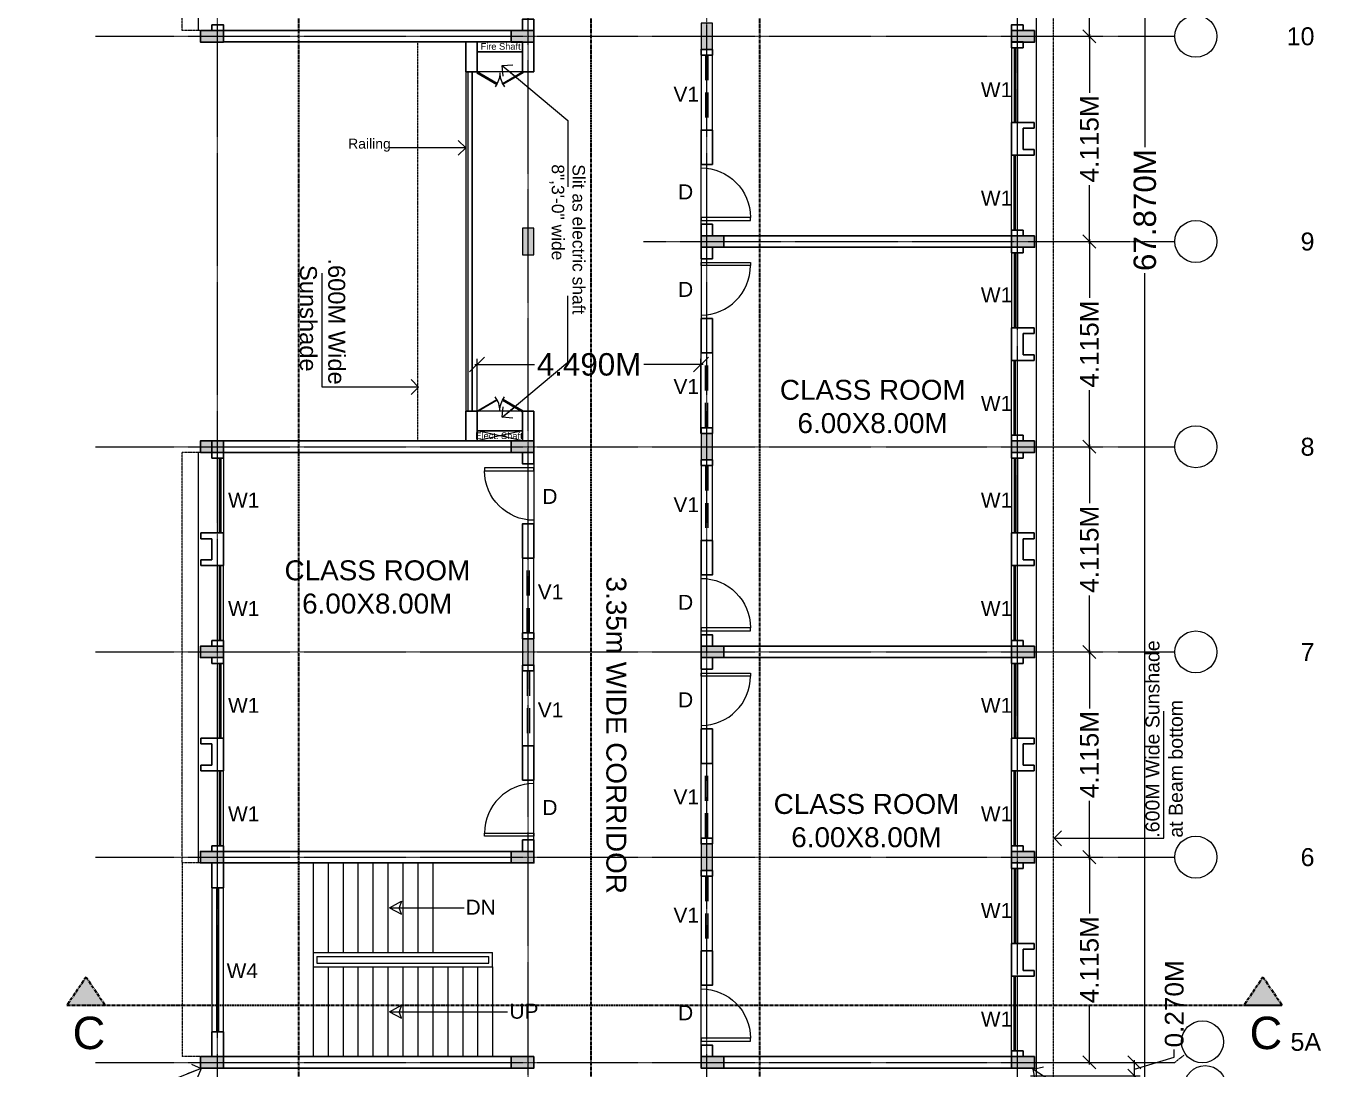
# Model space of a CAD drawing. Header units: metres. Extents: x 1545540 to 2027037, y 435419 to 693806.
# Drawn here: x 1727235 to 1753213, y 522561 to 543479 of the extents above; entities that cross this region are included whole.
import ezdxf

# ---------------------------------------------------------------- set-up
doc = ezdxf.new("R2010")
doc.units = ezdxf.units.M
doc.header["$LTSCALE"] = 1000
doc.header["$PDMODE"] = 35
doc.linetypes.add('CENTER', pattern=[2, 1.25, -0.25, 0.25, -0.25])
doc.linetypes.add('DASHED', pattern=[0.75, 0.5, -0.25])
doc.layers.get('Defpoints').update_dxf_attribs({"lineweight": 18})
for name, color, linetype, lineweight in [('- WALL', 7, 'Continuous', 30), ('Col-Hatch', 9, 'Continuous', 13), ('coloum hatch', 254, 'Continuous', 9), ('Column', 252, 'Continuous', 30), ('dimension', 6, 'Continuous', 13), ('Door', 54, 'Continuous', 13), ('elevation', 1, 'Continuous', 13), ('grid', 21, 'CENTER', 15), ('gride dimen', 3, 'Continuous', 13), ('Hidden', 1, 'DASHED', 18), ('Section Line', 135, 'CENTER', 35), ('Stair', 2, 'Continuous', 15), ('Text-1', 240, 'Continuous', 15), ('Text-Grid', 1, 'Continuous', 25), ('Ventilator', 6, 'DASHED', 18), ('Wall', 7, 'Continuous', 30), ('Window', 150, 'Continuous', 15), ('Window-Wall', 7, 'Continuous', 18)]:
    doc.layers.add(name, color=color, linetype=linetype, lineweight=lineweight)
doc.layers.add('text', color=7, linetype='Continuous')
doc.layers.add('text @ 10', color=7, linetype='Continuous')
doc.styles.add('dim-stylus bt', font='arial.ttf')
doc.styles.add('L120', font='simplex.shx', dxfattribs={"height": 1})
doc.styles.add('style1', font='')
doc.styles.get('style1').set_extended_font_data('Century Gothic')
doc.dimstyles.new('1      100 (big)', dxfattribs={"dimscale": 75, "dimtxt": 5, "dimasz": 3.5, "dimexe": 1.5, "dimexo": 2, "dimgap": 1, "dimtad": 0, "dimdec": 3, "dimlfac": 0.001, "dimzin": 0, "dimdsep": 46, "dimtxsty": 'dim-stylus bt', "dimblk": 'OBLIQUE', "dimcen": 0, "dimdle": 0.6, "dimclrd": 256, "dimclre": 7, "dimclrt": 256, "dimadec": 0, "dimazin": 0, "dimtfac": 0.7, "dimtdec": 3, "dimtofl": 0, "dimtmove": 1, "dimatfit": 3, "dimldrblk": 'OPEN90', "dimfxl": 0, "dimtolj": 1, "dimtzin": 0, "dimlwd": 15, "dimlwe": 15, "dimarcsym": 0})

# ---------------------------------------------------------------- blocks, each defined once
blk = doc.blocks.new('_Oblique')
at = {"color": 0, "linetype": 'ByBlock', "lineweight": -2}
blk.add_line((-0.5, -0.5), (0.5, 0.5), dxfattribs=at)
blk = doc.blocks.new('*D154')
at = {"layer": 'Defpoints', "color": 0, "ltscale": 50, "transparency": 16777216}
for p in [(1748565, 526811), (1748565, 526811), (1748565, 522696)]:
    blk.add_point(p, dxfattribs=at)
at = {"layer": 'gride dimen', "lineweight": 15, "ltscale": 50, "transparency": 16777216}
for p, q in [((1748565, 526856), (1748565, 525679)), ((1748565, 522651), (1748565, 523828))]:
    blk.add_line(p, q, dxfattribs=at)
at = {"layer": 'gride dimen', "color": 7, "lineweight": 15, "ltscale": 50, "transparency": 16777216}
for p, q in [((1748415, 526811), (1748453, 526811)), ((1748415, 522696), (1748453, 522696))]:
    blk.add_line(p, q, dxfattribs=at)
at = {"layer": 'gride dimen', "lineweight": 15, "ltscale": 50, "transparency": 16777216, "xscale": 262.5, "yscale": 262.5, "zscale": 262.5}
for p, rotation in [((1748565, 526811), 90), ((1748565, 522696), 270)]:
    blk.add_blockref('_Oblique', p, dxfattribs=dict(at, rotation=rotation))
at = {"layer": 'gride dimen', "ltscale": 50, "transparency": 16777216, "insert": (1748565, 524753), "char_height": 375, "attachment_point": 5, "rotation": 90, "style": 'dim-stylus bt'}
blk.add_mtext('\\A1;4.115M', dxfattribs=at)
blk = doc.blocks.new('_Open90')
at = {"color": 0, "linetype": 'ByBlock', "lineweight": -2}
for p, q in [((0, 0), (-1, 0)), ((-0.5, 0.5), (0, 0)), ((0, 0), (-0.5, -0.5))]:
    blk.add_line(p, q, dxfattribs=at)
blk = doc.blocks.new('*D155')
at = {"layer": 'Defpoints', "color": 0, "ltscale": 50, "transparency": 16777216}
for p in [(1748565, 530926), (1748565, 530926), (1748565, 526811)]:
    blk.add_point(p, dxfattribs=at)
at = {"layer": 'gride dimen', "color": 7, "lineweight": 15, "ltscale": 50, "transparency": 16777216}
for p, q in [((1748415, 530926), (1748453, 530926)), ((1748415, 526811), (1748453, 526811))]:
    blk.add_line(p, q, dxfattribs=at)
at = {"layer": 'gride dimen', "lineweight": 15, "ltscale": 50, "transparency": 16777216}
for p, q in [((1748565, 530971), (1748565, 529794)), ((1748565, 526766), (1748565, 527943))]:
    blk.add_line(p, q, dxfattribs=at)
at = {"layer": 'gride dimen', "lineweight": 15, "ltscale": 50, "transparency": 16777216, "xscale": 262.5, "yscale": 262.5, "zscale": 262.5}
for p, rotation in [((1748565, 530926), 90), ((1748565, 526811), 270)]:
    blk.add_blockref('_Oblique', p, dxfattribs=dict(at, rotation=rotation))
at = {"layer": 'gride dimen', "ltscale": 50, "transparency": 16777216, "insert": (1748565, 528868), "char_height": 375, "attachment_point": 5, "rotation": 90, "style": 'dim-stylus bt'}
blk.add_mtext('\\A1;4.115M', dxfattribs=at)
blk = doc.blocks.new('*D156')
at = {"layer": 'Defpoints', "color": 0, "ltscale": 50, "transparency": 16777216}
for p in [(1748565, 535041), (1748565, 535041), (1748565, 530926)]:
    blk.add_point(p, dxfattribs=at)
at = {"layer": 'gride dimen', "color": 7, "lineweight": 15, "ltscale": 50, "transparency": 16777216}
for p, q in [((1748415, 535041), (1748453, 535041)), ((1748415, 530926), (1748453, 530926))]:
    blk.add_line(p, q, dxfattribs=at)
at = {"layer": 'gride dimen', "lineweight": 15, "ltscale": 50, "transparency": 16777216}
for p, q in [((1748565, 535086), (1748565, 533909)), ((1748565, 530881), (1748565, 532058))]:
    blk.add_line(p, q, dxfattribs=at)
at = {"layer": 'gride dimen', "lineweight": 15, "ltscale": 50, "transparency": 16777216, "xscale": 262.5, "yscale": 262.5, "zscale": 262.5}
for p, rotation in [((1748565, 535041), 90), ((1748565, 530926), 270)]:
    blk.add_blockref('_Oblique', p, dxfattribs=dict(at, rotation=rotation))
at = {"layer": 'gride dimen', "ltscale": 50, "transparency": 16777216, "insert": (1748565, 532983), "char_height": 375, "attachment_point": 5, "rotation": 90, "style": 'dim-stylus bt'}
blk.add_mtext('\\A1;4.115M', dxfattribs=at)
blk = doc.blocks.new('*D157')
at = {"layer": 'Defpoints', "color": 0, "ltscale": 50, "transparency": 16777216}
for p in [(1748565, 539156), (1748565, 539156), (1748565, 535041)]:
    blk.add_point(p, dxfattribs=at)
at = {"layer": 'gride dimen', "color": 7, "lineweight": 15, "ltscale": 50, "transparency": 16777216}
for p, q in [((1748415, 539156), (1748453, 539156)), ((1748415, 535041), (1748453, 535041))]:
    blk.add_line(p, q, dxfattribs=at)
at = {"layer": 'gride dimen', "lineweight": 15, "ltscale": 50, "transparency": 16777216}
for p, q in [((1748565, 539201), (1748565, 538024)), ((1748565, 534996), (1748565, 536173))]:
    blk.add_line(p, q, dxfattribs=at)
at = {"layer": 'gride dimen', "lineweight": 15, "ltscale": 50, "transparency": 16777216, "xscale": 262.5, "yscale": 262.5, "zscale": 262.5}
for p, rotation in [((1748565, 539156), 90), ((1748565, 535041), 270)]:
    blk.add_blockref('_Oblique', p, dxfattribs=dict(at, rotation=rotation))
at = {"layer": 'gride dimen', "ltscale": 50, "transparency": 16777216, "insert": (1748565, 537098), "char_height": 375, "attachment_point": 5, "rotation": 90, "style": 'dim-stylus bt'}
blk.add_mtext('\\A1;4.115M', dxfattribs=at)
blk = doc.blocks.new('*D158')
at = {"layer": 'Defpoints', "color": 0, "ltscale": 50, "transparency": 16777216}
for p in [(1748565, 543271), (1748565, 543271), (1748565, 539156)]:
    blk.add_point(p, dxfattribs=at)
at = {"layer": 'gride dimen', "color": 7, "lineweight": 15, "ltscale": 50, "transparency": 16777216}
for p, q in [((1748415, 543271), (1748453, 543271)), ((1748415, 539156), (1748453, 539156))]:
    blk.add_line(p, q, dxfattribs=at)
at = {"layer": 'gride dimen', "lineweight": 15, "ltscale": 50, "transparency": 16777216}
for p, q in [((1748565, 543316), (1748565, 542139)), ((1748565, 539111), (1748565, 540288))]:
    blk.add_line(p, q, dxfattribs=at)
at = {"layer": 'gride dimen', "lineweight": 15, "ltscale": 50, "transparency": 16777216, "xscale": 262.5, "yscale": 262.5, "zscale": 262.5}
for p, rotation in [((1748565, 543271), 90), ((1748565, 539156), 270)]:
    blk.add_blockref('_Oblique', p, dxfattribs=dict(at, rotation=rotation))
at = {"layer": 'gride dimen', "ltscale": 50, "transparency": 16777216, "insert": (1748565, 541213), "char_height": 375, "attachment_point": 5, "rotation": 90, "style": 'dim-stylus bt'}
blk.add_mtext('\\A1;4.115M', dxfattribs=at)
blk = doc.blocks.new('*D159')
at = {"layer": 'Defpoints', "color": 0, "ltscale": 50, "transparency": 16777216}
for p in [(1748565, 547386), (1748565, 547386), (1748565, 543271)]:
    blk.add_point(p, dxfattribs=at)
at = {"layer": 'gride dimen', "color": 7, "lineweight": 15, "ltscale": 50, "transparency": 16777216}
for p, q in [((1748415, 547386), (1748453, 547386)), ((1748415, 543271), (1748453, 543271))]:
    blk.add_line(p, q, dxfattribs=at)
at = {"layer": 'gride dimen', "lineweight": 15, "ltscale": 50, "transparency": 16777216}
for p, q in [((1748565, 547431), (1748565, 546254)), ((1748565, 543226), (1748565, 544403))]:
    blk.add_line(p, q, dxfattribs=at)
at = {"layer": 'gride dimen', "lineweight": 15, "ltscale": 50, "transparency": 16777216, "xscale": 262.5, "yscale": 262.5, "zscale": 262.5}
for p, rotation in [((1748565, 547386), 90), ((1748565, 543271), 270)]:
    blk.add_blockref('_Oblique', p, dxfattribs=dict(at, rotation=rotation))
at = {"layer": 'gride dimen', "ltscale": 50, "transparency": 16777216, "insert": (1748565, 545328), "char_height": 375, "attachment_point": 5, "rotation": 90, "style": 'dim-stylus bt'}
blk.add_mtext('\\A1;4.115M', dxfattribs=at)
blk = doc.blocks.new('*D164')
at = {"layer": 'Defpoints', "color": 0, "ltscale": 50, "transparency": 16777216}
for p in [(1740775, 536689), (1736285, 535156), (1740775, 535156)]:
    blk.add_point(p, dxfattribs=at)
at = {"layer": 'dimension', "color": 7, "lineweight": 15, "ltscale": 50, "transparency": 16777216}
for p, q in [((1736285, 535306), (1736285, 536801)), ((1740775, 535306), (1740775, 536801))]:
    blk.add_line(p, q, dxfattribs=at)
at = {"layer": 'dimension', "lineweight": 15, "ltscale": 50, "transparency": 16777216}
for p, q in [((1736240, 536689), (1737435, 536689)), ((1740820, 536689), (1739626, 536689))]:
    blk.add_line(p, q, dxfattribs=at)
at = {"layer": 'dimension', "lineweight": 15, "ltscale": 50, "transparency": 16777216, "xscale": 300, "yscale": 300, "zscale": 300, "rotation": 180}
blk.add_blockref('_Oblique', (1736285, 536689), dxfattribs=at)
at = {"layer": 'dimension', "lineweight": 15, "ltscale": 50, "transparency": 16777216, "xscale": 300, "yscale": 300, "zscale": 300}
blk.add_blockref('_Oblique', (1740775, 536689), dxfattribs=at)
at = {"layer": 'dimension', "ltscale": 50, "transparency": 16777216, "insert": (1738530, 536689), "char_height": 450, "attachment_point": 5, "style": 'dim-stylus bt'}
blk.add_mtext('\\A1;4.490M', dxfattribs=at)
blk = doc.blocks.new('*D165')
at = {"layer": 'Defpoints', "color": 0, "ltscale": 50, "transparency": 16777216}
for p in [(1747235, 522696), (1749469, 522696), (1747235, 522426)]:
    blk.add_point(p, dxfattribs=at)
at = {"layer": 'gride dimen', "lineweight": 15, "ltscale": 50, "transparency": 16777216}
for p, q in [((1750269, 522801), (1750269, 522951)), ((1749469, 522561), (1750269, 522801)), ((1749469, 522381), (1749469, 522741))]:
    blk.add_line(p, q, dxfattribs=at)
at = {"layer": 'gride dimen', "color": 7, "lineweight": 15, "ltscale": 50, "transparency": 16777216}
for p, q in [((1747385, 522696), (1749582, 522696)), ((1747385, 522426), (1749582, 522426))]:
    blk.add_line(p, q, dxfattribs=at)
at = {"layer": 'gride dimen', "lineweight": 15, "ltscale": 50, "transparency": 16777216, "xscale": 262.5, "yscale": 262.5, "zscale": 262.5}
for p, rotation in [((1749469, 522696), 90), ((1749469, 522426), 270)]:
    blk.add_blockref('_Oblique', p, dxfattribs=dict(at, rotation=rotation))
at = {"layer": 'gride dimen', "ltscale": 50, "transparency": 16777216, "insert": (1750269, 523869), "char_height": 375, "attachment_point": 5, "rotation": 90, "style": 'dim-stylus bt'}
blk.add_mtext('\\A1;0.270M', dxfattribs=at)
blk = doc.blocks.new('CC')
at = {"layer": 'Col-Hatch', "ltscale": 0.05}
blk.add_hatch(color=256, dxfattribs=at).paths.add_polyline_path([(4078.606, 341.328), (4078.606, 341.098), (4079.066, 341.098), (4079.066, 341.328)])
at = {"layer": 'Column'}
blk.add_lwpolyline([(4078.606, 341.328), (4079.066, 341.328), (4079.066, 341.098), (4078.606, 341.098)], close=True, dxfattribs=at)
blk = doc.blocks.new('*D175')
at = {"layer": 'Defpoints', "color": 0, "ltscale": 50, "transparency": 16777216}
for p in [(1747465, 573721), (1749679, 573721), (1747465, 505851)]:
    blk.add_point(p, dxfattribs=at)
at = {"layer": 'dimension', "color": 7, "lineweight": 15, "ltscale": 50, "transparency": 16777216}
for p, q in [((1747615, 573721), (1749791, 573721)), ((1747615, 505851), (1749791, 505851))]:
    blk.add_line(p, q, dxfattribs=at)
at = {"layer": 'dimension', "lineweight": 15, "ltscale": 50, "transparency": 16777216}
for p, q in [((1749679, 573766), (1749679, 541049)), ((1749679, 505806), (1749679, 538523))]:
    blk.add_line(p, q, dxfattribs=at)
at = {"layer": 'dimension', "lineweight": 15, "ltscale": 50, "transparency": 16777216, "xscale": 300, "yscale": 300, "zscale": 300}
for p, rotation in [((1749679, 573721), 90), ((1749679, 505851), 270)]:
    blk.add_blockref('_Oblique', p, dxfattribs=dict(at, rotation=rotation))
at = {"layer": 'dimension', "ltscale": 50, "transparency": 16777216, "insert": (1749679, 539786), "char_height": 450, "attachment_point": 5, "rotation": 90, "style": 'dim-stylus bt'}
blk.add_mtext('\\A1;67.870M', dxfattribs=at)
blk = doc.blocks.new('DFG')
at = {"layer": 'Col-Hatch', "ltscale": 0.05}
blk.add_hatch(color=256, dxfattribs=at).paths.add_polyline_path([(3557.561, -332.074), (3557.561, -332.304), (3557.031, -332.304), (3557.031, -332.074)])
blk.add_lwpolyline([(3557.561, -332.074), (3557.561, -332.304), (3557.031, -332.304), (3557.031, -332.074), (3557.561, -332.074)], dxfattribs=at)
blk = doc.blocks.new('Door - Left Hung 36 in.')
blk.add_lwpolyline([(0.8, -1.3), (0, 0), (31.2, 18), (31.9, 16.7)], close=True)
blk.add_arc((0, 0), 36, 0, 37.3101)
blk = doc.blocks.new('D1')
at = {"layer": 'Door', "ltscale": 0.05}
blk.add_line((1615726, 654826), (1615726, 656026), dxfattribs=at)
blk.add_lwpolyline([(1615726, 654904), (1614735, 654904), (1614735, 654964), (1615726, 654964), (1615726, 654904)], dxfattribs=at)
blk.add_arc((1615726, 654964), 992, 90, 180, dxfattribs=at)

msp = doc.modelspace()

# ---------------------------------------------------------------- hatches: boundary and pattern name
at = {"layer": 'Section Line', "ltscale": 0.05}
for points in [[(1728440.0559, 524405.9065), (1728058.112, 523840.8887), (1728821.9998, 523840.8887)], [(1752046.697, 524405.9065), (1751664.7531, 523840.8887), (1752428.6409, 523840.8887)]]:
    msp.add_hatch(color=256, dxfattribs=at).paths.add_polyline_path(points)

# ---------------------------------------------------------------- linework, layer by layer
at = {"layer": '- WALL'}
for p, q in [((1731195.4717, 543385.9931), (1737195.4715, 543385.9931)), ((1731195.4717, 543155.9931), (1737195.4715, 543155.9931)), ((1736285.4716, 542955.9931), (1737195.4715, 542955.9931)), ((1737195.4715, 543155.9931), (1737195.4715, 542555.9931)), ((1737195.4715, 543155.9931), (1737195.4715, 542555.9931)), ((1737425.4715, 543155.9931), (1737425.4715, 542555.9931)), ((1737425.4715, 543155.9931), (1737425.4715, 542555.9931)), ((1736055.4716, 542555.9931), (1736285.4716, 542555.9931)), ((1737195.4715, 542555.9931), (1737425.4715, 542555.9931)), ((1737195.4715, 542555.9931), (1737425.4715, 542555.9931)), ((1747005.4714, 541540.9931), (1747005.4714, 540885.9931)), ((1747005.4714, 541540.9931), (1747455.4714, 541540.9931)), ((1747235.4714, 541425.9931), (1747235.4714, 541000.9931)), ((1747235.4714, 541425.9931), (1747455.4714, 541425.9931)), ((1747455.4714, 541540.9931), (1747455.4714, 541425.9931)), ((1747455.4714, 540885.9931), (1747005.4714, 540885.9931)), ((1747455.4714, 541000.9931), (1747235.4714, 541000.9931)), ((1747455.4714, 541000.9931), (1747455.4714, 540885.9931)), ((1741005.4715, 539270.9932), (1747005.4714, 539270.9932)), ((1741005.4715, 539040.9932), (1747005.4714, 539040.9932)), ((1747005.4714, 536770.9932), (1747005.4714, 537425.9932)), ((1747455.4714, 537425.9932), (1747005.4714, 537425.9932)), ((1747235.4714, 536885.9932), (1747235.4714, 537310.9932)), ((1747455.4714, 537310.9932), (1747235.4714, 537310.9932)), ((1747455.4714, 537310.9932), (1747455.4714, 537425.9932)), ((1747005.4714, 536770.9932), (1747455.4714, 536770.9932)), ((1747235.4714, 536885.9932), (1747455.4714, 536885.9932)), ((1747455.4714, 536770.9932), (1747455.4714, 536885.9932)), ((1736285.4716, 535755.9932), (1736055.4716, 535755.9932)), ((1737425.4715, 535755.9932), (1737195.4715, 535755.9932)), ((1737195.4715, 535155.9932), (1737195.4715, 535755.9932)), ((1737425.4715, 535755.9932), (1737195.4715, 535755.9932)), ((1737195.4715, 535155.9932), (1737195.4715, 535755.9932)), ((1737425.4715, 535155.9932), (1737425.4715, 535755.9932)), ((1737425.4715, 535155.9932), (1737425.4715, 535755.9932)), ((1736285.4716, 535355.9932), (1737195.4715, 535355.9932)), ((1736285.4716, 535355.9932), (1737195.4715, 535355.9932)), ((1730745.4717, 533310.9933), (1730745.4717, 533195.9933)), ((1731195.4717, 533310.9933), (1730745.4717, 533310.9933)), ((1730965.4717, 533195.9933), (1730745.4717, 533195.9933)), ((1730965.4717, 533195.9933), (1730965.4717, 532770.9933)), ((1731195.4717, 533310.9933), (1731195.4717, 532655.9933)), ((1747005.4714, 533310.9933), (1747005.4714, 532655.9933)), ((1747005.4714, 533310.9933), (1747455.4714, 533310.9933)), ((1747235.4714, 533195.9933), (1747235.4714, 532770.9933)), ((1747235.4714, 533195.9933), (1747455.4714, 533195.9933)), ((1747455.4714, 533310.9933), (1747455.4714, 533195.9933)), ((1730745.4717, 532770.9933), (1730745.4717, 532655.9933)), ((1730745.4717, 532770.9933), (1730965.4717, 532770.9933)), ((1730745.4717, 532655.9933), (1731195.4717, 532655.9933)), ((1747455.4714, 532655.9933), (1747005.4714, 532655.9933)), ((1747455.4714, 532770.9933), (1747235.4714, 532770.9933)), ((1747455.4714, 532770.9933), (1747455.4714, 532655.9933)), ((1730745.4717, 529080.9933), (1730745.4717, 529195.9933)), ((1730745.4717, 529195.9933), (1731195.4717, 529195.9933)), ((1731195.4717, 528540.9934), (1731195.4717, 529195.9933)), ((1747005.4714, 528540.9934), (1747005.4714, 529195.9933)), ((1747455.4714, 529195.9933), (1747005.4714, 529195.9933)), ((1730745.4717, 529080.9933), (1730965.4717, 529080.9933)), ((1730965.4717, 528655.9934), (1730965.4717, 529080.9933)), ((1747235.4714, 528655.9933), (1747235.4714, 529080.9933)), ((1747455.4714, 529080.9933), (1747235.4714, 529080.9933)), ((1730745.4717, 528540.9934), (1730745.4717, 528655.9934)), ((1730965.4717, 528655.9934), (1730745.4717, 528655.9934)), ((1747235.4714, 528655.9933), (1747455.4714, 528655.9933)), ((1731195.4717, 528540.9934), (1730745.4717, 528540.9934)), ((1747005.4714, 528540.9934), (1747455.4714, 528540.9934)), ((1731195.4717, 526925.9934), (1737195.4715, 526925.9934)), ((1737425.4715, 526925.9934), (1737195.4715, 526925.9934)), ((1737425.4715, 526695.9934), (1737425.4715, 526925.9934)), ((1731195.4717, 526695.9934), (1737195.4715, 526695.9934)), ((1737425.4715, 526695.9934), (1737195.4715, 526695.9934)), ((1747005.4714, 525080.9934), (1747005.4714, 524425.9934)), ((1747005.4714, 525080.9934), (1747455.4714, 525080.9934)), ((1747235.4714, 524965.9934), (1747235.4714, 524540.9934)), ((1747235.4714, 524965.9934), (1747455.4714, 524965.9934)), ((1747455.4714, 524540.9934), (1747235.4714, 524540.9934)), ((1747455.4714, 524425.9934), (1747005.4714, 524425.9934)), ((1731195.4717, 522810.9935), (1737195.4715, 522810.9935)), ((1731195.4717, 522580.9935), (1737195.4715, 522580.9935)), ((1731195.4717, 522580.9935), (1737195.4715, 522580.9935))]:
    msp.add_line(p, q, dxfattribs=at)
at = {"layer": '- WALL', "ltscale": 0.05}
for p, q in [((1736186.1654, 542555.9931), (1736186.1654, 535755.9932)), ((1736285.4716, 535755.9932), (1736285.4716, 535155.9932)), ((1737195.4715, 535155.9932), (1730965.4717, 535155.9932)), ((1730965.4717, 534925.9932), (1730965.4717, 535155.9932)), ((1737195.4715, 534925.9932), (1731195.4717, 534925.9932)), ((1741005.4715, 531040.9933), (1747005.4714, 531040.9933)), ((1741005.4715, 530810.9933), (1747005.4714, 530810.9933)), ((1747455.4714, 529195.9933), (1747455.4714, 529080.9933)), ((1747455.4714, 528655.9933), (1747455.4714, 528540.9934)), ((1747455.4714, 524965.9934), (1747455.4714, 525080.9934)), ((1747455.4714, 524425.9934), (1747455.4714, 524540.9934)), ((1741005.4715, 522810.9935), (1747005.4714, 522810.9935)), ((1741005.4715, 522580.9935), (1747005.4714, 522580.9935))]:
    msp.add_line(p, q, dxfattribs=at)
at = {"layer": '- WALL'}
for points in [[(1730965.4717, 543500.9931), (1731195.4717, 543500.9931), (1731195.4717, 543385.9931), (1730965.4717, 543385.9931)], [(1737425.4717, 543615.9929), (1737195.4717, 543615.9929), (1737195.4717, 543385.9929), (1737425.4717, 543385.9929)], [(1747235.4714, 543500.9931), (1747005.4714, 543500.9931), (1747005.4714, 543385.9931), (1747235.4714, 543385.9931)], [(1740775.4713, 542890.993), (1741005.4715, 542890.993), (1741005.4715, 543005.9931), (1740775.4713, 543005.9931)], [(1747235.4714, 543040.9931), (1747005.4714, 543040.9931), (1747005.4714, 543155.9931), (1747235.4714, 543155.9931)], [(1741005.4715, 541390.993), (1740775.4715, 541390.993), (1740775.4715, 540700.9929), (1741005.4715, 540700.9929)], [(1740775.4714, 539500.993), (1741005.4714, 539500.993), (1741005.4714, 539270.993), (1740775.4714, 539270.993)], [(1747235.4714, 539385.9931), (1747005.4714, 539385.9931), (1747005.4714, 539270.9932), (1747235.4714, 539270.9932)], [(1740775.4714, 538810.9934), (1741005.4714, 538810.9934), (1741005.4714, 539040.9934), (1740775.4714, 539040.9934)], [(1747235.4714, 538925.9932), (1747005.4714, 538925.9932), (1747005.4714, 539040.9932), (1747235.4714, 539040.9932)], [(1741005.4715, 536920.9934), (1740775.4715, 536920.9934), (1740775.4715, 537610.9934), (1741005.4715, 537610.9934)], [(1740775.4713, 535420.9933), (1741005.4715, 535420.9933), (1741005.4715, 535305.9933), (1740775.4713, 535305.9933)], [(1747235.4714, 535270.9932), (1747005.4714, 535270.9932), (1747005.4714, 535155.9932), (1747235.4714, 535155.9932)], [(1730965.4717, 534810.9932), (1731195.4717, 534810.9932), (1731195.4717, 534925.9932), (1730965.4717, 534925.9932)], [(1737425.4717, 534695.9934), (1737195.4717, 534695.9934), (1737195.4717, 534925.9934), (1737425.4717, 534925.9934)], [(1747235.4714, 534810.9932), (1747005.4714, 534810.9932), (1747005.4714, 534925.9932), (1747235.4714, 534925.9932)], [(1740775.4713, 534660.9931), (1741005.4715, 534660.9931), (1741005.4715, 534775.9932), (1740775.4713, 534775.9932)], [(1737195.4717, 532805.9935), (1737425.4717, 532805.9935), (1737425.4717, 533495.9933), (1737195.4717, 533495.9933)], [(1741005.4715, 533160.9931), (1740775.4715, 533160.9931), (1740775.4715, 532470.9931), (1741005.4715, 532470.9931)], [(1737425.4717, 531305.9934), (1737195.4715, 531305.9934), (1737195.4715, 531190.9933), (1737425.4717, 531190.9933)], [(1740775.4714, 531270.9931), (1741005.4714, 531270.9931), (1741005.4714, 531040.9931), (1740775.4714, 531040.9931)], [(1730965.4717, 531155.9933), (1731195.4717, 531155.9933), (1731195.4717, 531040.9933), (1730965.4717, 531040.9933)], [(1747235.4714, 531155.9933), (1747005.4714, 531155.9933), (1747005.4714, 531040.9933), (1747235.4714, 531040.9933)], [(1730965.4717, 530695.9933), (1731195.4717, 530695.9933), (1731195.4717, 530810.9933), (1730965.4717, 530810.9933)], [(1740775.4714, 530580.9935), (1741005.4714, 530580.9935), (1741005.4714, 530810.9935), (1740775.4714, 530810.9935)], [(1747235.4714, 530695.9933), (1747005.4714, 530695.9933), (1747005.4714, 530810.9933), (1747235.4714, 530810.9933)], [(1737425.4717, 530545.9932), (1737195.4715, 530545.9932), (1737195.4715, 530660.9933), (1737425.4717, 530660.9933)], [(1741005.4715, 528690.9935), (1740775.4715, 528690.9935), (1740775.4715, 529380.9936), (1741005.4715, 529380.9936)], [(1737195.4715, 529045.9932), (1737425.4715, 529045.9932), (1737425.4715, 528355.9931), (1737195.4715, 528355.9931)], [(1737425.4717, 527155.9932), (1737195.4717, 527155.9932), (1737195.4717, 526925.9932), (1737425.4717, 526925.9932)], [(1740775.4713, 527190.9935), (1741005.4715, 527190.9935), (1741005.4715, 527075.9934), (1740775.4713, 527075.9934)], [(1730965.4717, 527040.9934), (1731195.4717, 527040.9934), (1731195.4717, 526925.9934), (1730965.4717, 526925.9934)], [(1747235.4714, 527040.9934), (1747005.4714, 527040.9934), (1747005.4714, 526925.9934), (1747235.4714, 526925.9934)], [(1730965.4716, 526198.4933), (1731195.4717, 526198.4933), (1731195.4717, 526695.9934), (1730965.4716, 526695.9934)], [(1747235.4714, 526580.9934), (1747005.4714, 526580.9934), (1747005.4714, 526695.9934), (1747235.4714, 526695.9934)], [(1740775.4713, 526430.9933), (1741005.4715, 526430.9933), (1741005.4715, 526545.9934), (1740775.4713, 526545.9934)], [(1741005.4715, 524930.9933), (1740775.4715, 524930.9933), (1740775.4715, 524240.9932), (1741005.4715, 524240.9932)], [(1730965.4716, 523308.4933), (1731195.4717, 523308.4933), (1731195.4717, 522810.9931), (1730965.4716, 522810.9931)], [(1740775.4714, 523040.9933), (1741005.4714, 523040.9933), (1741005.4714, 522810.9933), (1740775.4714, 522810.9933)], [(1747235.4714, 522925.9935), (1747005.4714, 522925.9935), (1747005.4714, 522810.9935), (1747235.4714, 522810.9935)], [(1747235.4714, 522925.9935), (1747005.4714, 522925.9935), (1747005.4714, 522810.9935), (1747235.4714, 522810.9935)]]:
    msp.add_lwpolyline(points, close=True, dxfattribs=at)
for points in [[(1736055.4716, 542555.9931), (1736055.4716, 543155.9931), (1736285.4716, 543155.9931), (1736285.4716, 542555.9931)], [(1736055.4716, 542555.9931), (1736055.4716, 543155.9931), (1736285.4716, 543155.9931), (1736285.4716, 542555.9931)], [(1736285.4716, 535755.9932), (1736285.4716, 535155.9932), (1736055.4716, 535155.9932), (1736055.4716, 535755.9932)], [(1736285.4716, 535755.9932), (1736285.4716, 535155.9932), (1736055.4716, 535155.9932), (1736055.4716, 535755.9932)]]:
    msp.add_lwpolyline(points, dxfattribs=at)
at = {"layer": 'Door'}
for p, q in [((1737195.4715, 542555.9931), (1736285.4716, 542555.9931)), ((1737195.4715, 542555.9931), (1736285.4716, 542555.9931)), ((1737195.4715, 535755.9932), (1736285.4716, 535755.9932)), ((1737195.4715, 535755.9932), (1736285.4716, 535755.9932))]:
    msp.add_line(p, q, dxfattribs=at)
at = {"layer": 'elevation'}
for p, q in [((1734526.8802, 525795.9933), (1734768.0372, 525926.9365)), ((1734768.0372, 525926.9365), (1734722.0956, 525795.9933)), ((1734526.8802, 525795.9933), (1736027.8328, 525795.9933)), ((1734526.8802, 525795.9933), (1734768.0372, 525665.0501)), ((1734768.0372, 525665.0501), (1734722.0956, 525795.9933)), ((1734526.8802, 523710.9932), (1734768.0372, 523841.9364)), ((1734768.0372, 523841.9364), (1734722.0956, 523710.9932)), ((1734526.8802, 523710.9932), (1736892.8286, 523710.9932)), ((1734526.8802, 523710.9932), (1734768.0372, 523580.05)), ((1734768.0372, 523580.05), (1734722.0956, 523710.9932))]:
    msp.add_line(p, q, dxfattribs=at)
at = {"layer": 'grid', "ltscale": 0.01}
for p, q in [((1731080.4717, 505697.7037), (1731080.4717, 576580.0684)), ((1737310.4715, 505742.5033), (1737310.4715, 576580.0684)), ((1740890.4715, 505737.7037), (1740890.4715, 576580.0684)), ((1747120.4714, 505467.7037), (1747120.4714, 576580.0684)), ((1728632.4255, 543270.9931), (1750279.0943, 543270.9931)), ((1739620.6165, 539155.9932), (1750279.0943, 539155.9932)), ((1728632.4255, 535040.9932), (1750279.0943, 535040.9932)), ((1728632.4255, 530925.9933), (1750279.0943, 530925.9933)), ((1728632.4255, 526810.9934), (1750279.0943, 526810.9934)), ((1728632.4255, 522695.9935), (1750279.0943, 522695.9935)), ((1750279.0943, 522695.9935), (1750465.7621, 522842.8957))]:
    msp.add_line(p, q, dxfattribs=at)
at = {"layer": 'Hidden', "color": 1, "ltscale": 0.005}
for p, q in [((1747835.4714, 563730.9927), (1747835.4714, 506080.9938)), ((1730365.4717, 543385.9931), (1730365.4717, 559615.9928)), ((1730965.4717, 543385.9931), (1730365.4717, 543385.9931)), ((1735095.4716, 535155.9932), (1735095.4716, 543155.9931)), ((1735095.4716, 535155.9932), (1735095.4716, 543155.9931)), ((1730965.4717, 534925.9932), (1730365.4717, 534925.9932)), ((1730365.4717, 526695.9934), (1730365.4717, 534925.9932)), ((1730965.4717, 526695.9934), (1730365.4717, 526695.9934)), ((1730365.4717, 526695.9934), (1730365.4717, 522810.9935)), ((1730965.4717, 522810.9935), (1730365.4717, 522810.9935))]:
    msp.add_line(p, q, dxfattribs=at)
at = {"layer": 'Section Line', "ltscale": 0.05}
for p, q in [((1732706.1691, 503841.6133), (1732706.1691, 578122.03)), ((1738571.4715, 503841.6133), (1738571.4715, 578122.03)), ((1741955.0229, 503841.6133), (1741955.0229, 578122.03)), ((1728440.0559, 524405.9065), (1728058.112, 523840.8887)), ((1728440.0559, 524405.9065), (1728821.9998, 523840.8887)), ((1752046.697, 524405.9065), (1751664.7531, 523840.8887)), ((1752046.697, 524405.9065), (1752428.6409, 523840.8887)), ((1728058.112, 523840.8887), (1752428.6409, 523840.8887)), ((1728058.112, 523840.8887), (1728821.9998, 523840.8887)), ((1751664.7531, 523840.8887), (1752428.6409, 523840.8887))]:
    msp.add_line(p, q, dxfattribs=at)
at = {"layer": 'Stair'}
for p, q in [((1737195.4715, 526925.9934), (1736525.4716, 526925.9934)), ((1732995.0473, 526695.9934), (1732995.0473, 522810.9931)), ((1733295.0473, 526695.9934), (1733295.0473, 524895.9933)), ((1733595.0474, 526695.9934), (1733595.0474, 524895.9933)), ((1733895.0474, 526695.9934), (1733895.0474, 524895.9933)), ((1734195.0474, 526695.9934), (1734195.0474, 524895.9933)), ((1734495.0474, 526695.9934), (1734495.0474, 524895.9933)), ((1734795.0474, 526695.9934), (1734795.0474, 524895.9933)), ((1735095.0475, 526695.9934), (1735095.0475, 524895.9933)), ((1735395.0475, 526695.9934), (1735395.0475, 524895.9933)), ((1737195.4715, 526695.9934), (1736225.4716, 526695.9934)), ((1732995.0473, 524895.9933), (1736595.0476, 524895.9933)), ((1733070.0473, 524820.9933), (1736520.0475, 524820.9933)), ((1733070.0473, 524820.9933), (1733070.0473, 524685.9933)), ((1736520.0475, 524685.9933), (1736520.0475, 524820.9933)), ((1736595.0476, 524610.9933), (1736595.0476, 524895.9933)), ((1732995.0473, 524610.9933), (1736595.0476, 524610.9933)), ((1733070.0473, 524685.9933), (1736520.0475, 524685.9933)), ((1733295.0473, 524610.9933), (1733295.0473, 522810.9931)), ((1733595.0474, 524610.9933), (1733595.0474, 522810.9931)), ((1733895.0474, 524610.9933), (1733895.0474, 522810.9931)), ((1734195.0474, 524610.9933), (1734195.0474, 522810.9931)), ((1734495.0474, 524610.9933), (1734495.0474, 522810.9931)), ((1734795.0474, 524610.9933), (1734795.0474, 522810.9931)), ((1735095.0475, 524610.9933), (1735095.0475, 522810.9931)), ((1735395.0475, 524610.9933), (1735395.0475, 522810.9931)), ((1735695.0475, 524610.9933), (1735695.0475, 522810.9931)), ((1735995.0475, 524610.9933), (1735995.0475, 522810.9931)), ((1736295.0475, 524610.9933), (1736295.0475, 522810.9931)), ((1736595.0476, 524610.9933), (1736595.0476, 522810.9931))]:
    msp.add_line(p, q, dxfattribs=at)
at = {"layer": 'text', "ltscale": 0.05}
for p, q in [((1737425.4715, 543155.9931), (1737425.4715, 543385.9931)), ((1737425.4715, 543155.9931), (1737425.4715, 543385.9931)), ((1737195.4715, 535155.9932), (1736285.4716, 535355.9932)), ((1737195.4715, 535355.9932), (1736285.4716, 535155.9932)), ((1737195.4715, 535155.9932), (1736285.4716, 535355.9932)), ((1737195.4715, 535355.9932), (1736285.4716, 535155.9932))]:
    msp.add_line(p, q, dxfattribs=at)
at = {"layer": 'Text-Grid'}
for centre in [(1750700.1061, 543270.9931), (1750700.1061, 539155.9932), (1750700.1061, 535040.9932), (1750700.1061, 530925.9933), (1750700.1061, 526810.9934), (1750833.1871, 523107.7219), (1750888.4715, 522210.2947)]:
    msp.add_circle(centre, 421.0118, dxfattribs=at)
at = {"layer": 'Ventilator'}
for p, q in [((1740865.4713, 542890.993), (1740865.4713, 541390.9929)), ((1740915.4713, 542890.993), (1740915.4713, 541390.9929)), ((1740865.4713, 535420.9933), (1740865.4713, 536920.9934)), ((1740915.4713, 535420.9933), (1740915.4713, 536920.9934)), ((1740865.4713, 534660.9931), (1740865.4713, 533160.993)), ((1740915.4713, 534660.9931), (1740915.4713, 533160.993)), ((1737285.4717, 531305.9934), (1737285.4717, 532805.9935)), ((1737335.4717, 531305.9934), (1737335.4717, 532805.9935)), ((1737285.4717, 530545.9932), (1737285.4717, 529045.9931)), ((1737335.4717, 530545.9932), (1737335.4717, 529045.9931)), ((1740865.4713, 527190.9935), (1740865.4713, 528690.9936)), ((1740915.4713, 527190.9935), (1740915.4713, 528690.9936)), ((1740865.4713, 526430.9933), (1740865.4713, 524930.9932)), ((1740915.4713, 526430.9933), (1740915.4713, 524930.9932))]:
    msp.add_line(p, q, dxfattribs=at)
at = {"layer": 'Ventilator', "linetype": 'Continuous', "ltscale": 0.01}
for p, q in [((1736055.4716, 542555.9931), (1736055.4716, 535755.9932)), ((1736099.2125, 542555.9931), (1736099.2125, 535755.9932))]:
    msp.add_line(p, q, dxfattribs=at)
at = {"layer": 'Wall'}
for p, q in [((1741005.4713, 541390.9929), (1740775.4713, 541390.9929)), ((1741005.4713, 536920.9934), (1740775.4713, 536920.9934)), ((1741005.4713, 533160.993), (1740775.4713, 533160.993)), ((1737195.4717, 529045.9931), (1737425.4717, 529045.9931)), ((1741005.4713, 528690.9936), (1740775.4713, 528690.9936)), ((1741005.4713, 524930.9932), (1740775.4713, 524930.9932))]:
    msp.add_line(p, q, dxfattribs=at)
at = {"layer": 'Window', "ltscale": 0.05}
for p, q in [((1747058.5092, 543040.9931), (1747058.5092, 541540.9931)), ((1747081.0564, 543040.9931), (1747081.0564, 541540.9931)), ((1736055.4716, 542555.9931), (1736285.4716, 542555.9931)), ((1736285.4756, 542555.9931), (1736055.4716, 542555.9931)), ((1747058.5092, 539385.9931), (1747058.5092, 540885.9931)), ((1747081.0564, 539385.9931), (1747081.0564, 540885.9931)), ((1747058.5092, 538925.9932), (1747058.5092, 537425.9932)), ((1747081.0564, 538925.9932), (1747081.0564, 537425.9932)), ((1747058.5092, 535270.9932), (1747058.5092, 536770.9932)), ((1747081.0564, 535270.9932), (1747081.0564, 536770.9932)), ((1731119.8866, 534810.9932), (1731119.8866, 533310.9933)), ((1731142.4338, 534810.9932), (1731142.4338, 533310.9933)), ((1747058.5092, 534810.9932), (1747058.5092, 533310.9933)), ((1747081.0564, 534810.9932), (1747081.0564, 533310.9933)), ((1731119.8866, 531155.9933), (1731119.8866, 532655.9933)), ((1731142.4338, 531155.9933), (1731142.4338, 532655.9933)), ((1747058.5092, 531155.9933), (1747058.5092, 532655.9933)), ((1747081.0564, 531155.9933), (1747081.0564, 532655.9933)), ((1731119.8866, 530695.9933), (1731119.8866, 529195.9933)), ((1731142.4338, 530695.9933), (1731142.4338, 529195.9933)), ((1747058.5092, 530695.9933), (1747058.5092, 529195.9933)), ((1747081.0564, 530695.9933), (1747081.0564, 529195.9933)), ((1731119.8866, 527040.9934), (1731119.8866, 528540.9934)), ((1731142.4338, 527040.9934), (1731142.4338, 528540.9934)), ((1747058.5092, 527040.9934), (1747058.5092, 528540.9934)), ((1747081.0564, 527040.9934), (1747081.0564, 528540.9934)), ((1747058.5092, 526580.9934), (1747058.5092, 525080.9934)), ((1747081.0564, 526580.9934), (1747081.0564, 525080.9934)), ((1731055.4716, 526198.4933), (1731055.4716, 523308.4933)), ((1731105.4717, 523308.4933), (1731105.4717, 526198.4933)), ((1747058.5092, 522925.9935), (1747058.5092, 524425.9934)), ((1747081.0564, 522925.9935), (1747081.0564, 524425.9934))]:
    msp.add_line(p, q, dxfattribs=at)
at = {"layer": 'Window-Wall'}
for p, q in [((1747505.4714, 506080.9938), (1747505.4714, 563730.9927)), ((1730695.4717, 543385.9931), (1730695.4717, 559615.9928)), ((1747005.4714, 543040.9931), (1747005.4714, 541540.9931)), ((1747120.4714, 543040.9931), (1747120.4714, 541540.9931)), ((1740775.4713, 542890.993), (1740775.4713, 541390.9929)), ((1741005.4713, 541390.9929), (1741005.4713, 542890.993)), ((1747005.4714, 539385.9931), (1747005.4714, 540885.9931)), ((1747120.4714, 539385.9931), (1747120.4714, 540885.9931)), ((1747005.4714, 538925.9932), (1747005.4714, 537425.9932)), ((1747120.4714, 538925.9932), (1747120.4714, 537425.9932)), ((1740775.4713, 535420.9933), (1740775.4713, 536920.9934)), ((1741005.4713, 536920.9934), (1741005.4713, 535420.9933)), ((1747005.4714, 535270.9932), (1747005.4714, 536770.9932)), ((1747120.4714, 535270.9932), (1747120.4714, 536770.9932)), ((1730695.4717, 526695.9934), (1730695.4717, 534925.9932)), ((1731080.4717, 534810.9932), (1731080.4717, 533310.9933)), ((1731195.4717, 534810.9932), (1731195.4717, 533310.9933)), ((1740775.4713, 534660.9931), (1740775.4713, 533160.993)), ((1741005.4713, 533160.993), (1741005.4713, 534660.9931)), ((1747005.4714, 534810.9932), (1747005.4714, 533310.9933)), ((1747120.4714, 534810.9932), (1747120.4714, 533310.9933)), ((1731080.4717, 531155.9933), (1731080.4717, 532655.9933)), ((1731195.4717, 531155.9933), (1731195.4717, 532655.9933)), ((1737195.4717, 532805.9935), (1737195.4717, 531305.9934)), ((1737425.4717, 531305.9934), (1737425.4717, 532805.9935)), ((1747005.4714, 531155.9933), (1747005.4714, 532655.9933)), ((1747120.4714, 531155.9933), (1747120.4714, 532655.9933)), ((1731080.4717, 530695.9933), (1731080.4717, 529195.9933)), ((1731195.4717, 530695.9933), (1731195.4717, 529195.9933)), ((1737195.4717, 529045.9931), (1737195.4717, 530545.9932)), ((1737425.4717, 530545.9932), (1737425.4717, 529045.9931)), ((1747005.4714, 530695.9933), (1747005.4714, 529195.9933)), ((1747120.4714, 530695.9933), (1747120.4714, 529195.9933)), ((1740775.4713, 527190.9935), (1740775.4713, 528690.9936)), ((1741005.4713, 528690.9936), (1741005.4713, 527190.9935)), ((1731080.4717, 527040.9934), (1731080.4717, 528540.9934)), ((1731195.4717, 527040.9934), (1731195.4717, 528540.9934)), ((1747005.4714, 527040.9934), (1747005.4714, 528540.9934)), ((1747120.4714, 527040.9934), (1747120.4714, 528540.9934)), ((1747005.4714, 526580.9934), (1747005.4714, 525080.9934)), ((1747120.4714, 526580.9934), (1747120.4714, 525080.9934)), ((1740775.4713, 526430.9933), (1740775.4713, 524930.9932)), ((1741005.4713, 524930.9932), (1741005.4713, 526430.9933)), ((1730965.4716, 526198.4933), (1730965.4716, 523308.4933)), ((1731195.4717, 523308.4933), (1731195.4717, 526198.4933)), ((1747005.4714, 522925.9935), (1747005.4714, 524425.9934)), ((1747120.4714, 522925.9935), (1747120.4714, 524425.9934))]:
    msp.add_line(p, q, dxfattribs=at)

# ---------------------------------------------------------------- block references
at = {"layer": 'coloum hatch', "xscale": -999.9999814325156, "yscale": 999.9999814325156, "zscale": 999.9999814325156, "rotation": 90}
for p in [(1408701.5931, 4100567.1256), (1405121.5931, 4096452.1256), (1408701.5931, 4092337.1257), (1405121.5931, 4088222.1258), (1408701.5931, 4084107.1259)]:
    msp.add_blockref('DFG', p, dxfattribs=at)
at = {"layer": 'coloum hatch', "ltscale": 0.05, "xscale": -999.9999814325156, "yscale": 999.9999814325156, "zscale": 999.9999814325156}
for p in [(5809801.4158, 202057.8906), (5816031.4157, 202057.8906), (5816031.4157, 202057.8906), (5826071.4155, 202057.8906), (5819841.4156, 197942.8906), (5826071.4155, 197942.8906), (5809801.4158, 193827.8907), (5816031.4157, 193827.8907), (5816031.4157, 193827.8907), (5826071.4155, 193827.8907), (5809801.4158, 189712.8908), (5819841.4156, 189712.8908), (5826071.4155, 189712.8908), (5809801.4158, 185597.8909), (5816031.4157, 185597.8909), (5826071.4155, 185597.8909), (5809801.4158, 181482.8909), (5816031.4157, 181482.8909), (5819841.4156, 181482.8909), (5826071.4155, 181482.8909)]:
    msp.add_blockref('CC', p, dxfattribs=at)
at = {"layer": 'Door', "rotation": 180}
for p, xscale, yscale, zscale in [((1736275.7907, 542539.2184), -12.9078012000583, 12.9078012008541, 12.90780120030151), ((1736275.7907, 542539.2184), -12.9078012000583, 12.9078012008541, 12.90780120030151), ((1737205.1524, 542539.2184), 12.9078012000583, 12.9078012000583, 12.9078012000583), ((1737205.1524, 542539.2184), 12.9078012000583, 12.9078012000583, 12.9078012000583)]:
    msp.add_blockref('Door - Left Hung 36 in.', p, dxfattribs=dict(at, xscale=xscale, yscale=yscale, zscale=zscale))
at = {"layer": 'Door', "ltscale": 0.05, "xscale": -1}
for p in [(3356501.5801, -115324.8362), (3356501.5801, -123554.836), (3356501.5801, -131784.8359)]:
    msp.add_blockref('D1', p, dxfattribs=at)
at = {"layer": 'Door', "ltscale": 0.05, "rotation": 180}
for p in [(3356501.5801, 1193636.8225), (3356501.5801, 1185406.8226)]:
    msp.add_blockref('D1', p, dxfattribs=at)
at = {"layer": 'Door'}
for p, xscale, yscale, zscale in [((1736277.2858, 535755.9932), 12.9078012000583, 12.9078012000583, 12.9078012000583), ((1736277.2858, 535755.9932), 12.9078012000583, 12.9078012000583, 12.9078012000583), ((1737206.6475, 535755.9932), -12.9078012000583, 12.9078012008541, 12.90780120030151), ((1737206.6475, 535755.9932), -12.9078012000583, 12.9078012008541, 12.90780120030151)]:
    msp.add_blockref('Door - Left Hung 36 in.', p, dxfattribs=dict(at, xscale=xscale, yscale=yscale, zscale=zscale))
at = {"layer": 'Door', "ltscale": 0.05, "xscale": -1, "rotation": 180}
msp.add_blockref('D1', (121699.3629, 1189521.8226), dxfattribs=at)
at = {"layer": 'Door', "ltscale": 0.05}
msp.add_blockref('D1', (121699.3629, -127669.8359), dxfattribs=at)

# ---------------------------------------------------------------- texts
at = {"layer": 'Section Line', "ltscale": 0.05, "char_height": 650, "width": 1065.825846, "attachment_point": 1, "style": 'style1'}
for insert in [(1728170.8895, 523611.4127), (1751777.5307, 523611.4127)]:
    msp.add_mtext('{\\fArial|b0|i0|c0|p34;C}', dxfattribs=dict(at, insert=insert))
at = {"layer": 'text', "width": 964.742709, "attachment_point": 5, "style": 'dim-stylus bt'}
for s, insert, char_height in [('Fire Shaft', (1736755.5308, 543066.3881), 132.48407), ('Elect. Shaft', (1736723.601, 535259.5905), 132.484074)]:
    msp.add_mtext(s, dxfattribs=dict(at, insert=insert, char_height=char_height))
at = {"layer": 'text', "attachment_point": 1, "style": 'L120'}
for s, insert, char_height, width, rotation in [('{\\fArial|b0|i0|c0|p34;Railing}', (1733698.0109, 541217.56), 200, 6841.769914, 0.00000001), ('{\\fArial|b0|i0|c0|p34;.600M Wide\\P Sunshade}', (1733638.4496, 538817.1363), 339.999994, 6841.769914, 270.00000001), ('\\pi588.06;{\\fArial|b0|i0|c0|p34;CLASS ROOM\\P\\pi941;6.00X8.00M}', (1741769.425, 536381.3686), 399.999993, 4832.063954, 0.00000001), ('\\pi588.06;{\\fArial|b0|i0|c0|p34;CLASS ROOM\\P\\pi941;6.00X8.00M}', (1731833.8301, 532762.0097), 399.999993, 4832.063954, 0.00000001), ('\\pi2526.7;{\\fArial|b0|i0|c0|p34;3.35m WIDE CORRIDOR}', (1739277.3356, 534963.8072), 399.999993, 11387.707906, 270.00000001), ('{\\fArial|b0|i0|c0|p34;.600M Wide Sunshade\\Pat Beam bottom}', (1749690.8029, 527201.3535), 280, 6841.769914, 90.00000001), ('\\pi588.06;{\\fArial|b0|i0|c0|p34;CLASS ROOM\\P\\pi941;6.00X8.00M}', (1741644.6647, 528077.0678), 399.999993, 4832.063954, 0.00000001)]:
    msp.add_mtext(s, dxfattribs=dict(at, insert=insert, char_height=char_height, width=width, rotation=rotation))
at = {"layer": 'text @ 10', "ltscale": 0.05, "insert": (1738448.346, 540702.7955), "char_height": 250, "width": 3047.851602, "attachment_point": 1, "rotation": 270, "style": 'dim-stylus bt'}
msp.add_mtext('Slit as electric shaft 8",3\'-0" wide', dxfattribs=at)
at = {"layer": 'Text-1', "char_height": 300, "width": 1299.406916, "attachment_point": 1, "rotation": 0.00000001, "style": 'L120'}
for s, insert in [('\\pi432.79;{\\fArial|b0|i0|c0|p34;V1}', (1739790.3053, 542258.625)), ('\\pi376.41;{\\fArial|b0|i0|c0|p34;W1}', (1746012.0641, 542349.845)), ('\\pi525.69;{\\fArial|b0|i0|c0|p34;D}', (1739790.3053, 540300.4235)), ('\\pi376.41;{\\fArial|b0|i0|c0|p34;W1}', (1746012.0641, 540174.8753)), ('\\pi525.69;{\\fArial|b0|i0|c0|p34;D}', (1739790.3053, 538345.4626)), ('\\pi376.41;{\\fArial|b0|i0|c0|p34;W1}', (1746012.0641, 538234.8454)), ('\\pi432.79;{\\fArial|b0|i0|c0|p34;V1}', (1739790.3053, 536398.1851)), ('\\pi376.41;{\\fArial|b0|i0|c0|p34;W1}', (1746012.0641, 536059.8757)), ('\\pi376.41;{\\fArial|b0|i0|c0|p34;W1}', (1730912.218, 534119.8453)), ('\\pi525.69;{\\fArial|b0|i0|c0|p34;D}', (1737068.2456, 534194.0947)), ('\\pi376.41;{\\fArial|b0|i0|c0|p34;W1}', (1746012.0641, 534119.8451)), ('\\pi432.79;{\\fArial|b0|i0|c0|p34;V1}', (1739790.3053, 534028.6252)), ('\\pi432.79;{\\fArial|b0|i0|c0|p34;V1}', (1737068.2456, 532283.1852)), ('\\pi525.69;{\\fArial|b0|i0|c0|p34;D}', (1739790.3053, 532070.4236)), ('\\pi376.41;{\\fArial|b0|i0|c0|p34;W1}', (1730912.218, 531944.8756)), ('\\pi376.41;{\\fArial|b0|i0|c0|p34;W1}', (1746012.0641, 531944.8755)), ('\\pi376.41;{\\fArial|b0|i0|c0|p34;W1}', (1730912.218, 530004.8454)), ('\\pi525.69;{\\fArial|b0|i0|c0|p34;D}', (1739790.3053, 530115.4628)), ('\\pi376.41;{\\fArial|b0|i0|c0|p34;W1}', (1746012.0641, 530004.8455)), ('\\pi432.79;{\\fArial|b0|i0|c0|p34;V1}', (1737068.2456, 529913.6252)), ('\\pi432.79;{\\fArial|b0|i0|c0|p34;V1}', (1739790.3053, 528168.1853)), ('\\pi525.69;{\\fArial|b0|i0|c0|p34;D}', (1737068.2456, 527955.4237)), ('\\pi376.41;{\\fArial|b0|i0|c0|p34;W1}', (1730912.218, 527829.8757)), ('\\pi376.41;{\\fArial|b0|i0|c0|p34;W1}', (1746012.0641, 527829.8759)), ('\\pi380.4;{\\fArial|b0|i0|c0|p34;DN}', (1735672.794, 525956.9757)), ('\\pi432.79;{\\fArial|b0|i0|c0|p34;V1}', (1739790.3053, 525798.6253)), ('\\pi376.41;{\\fArial|b0|i0|c0|p34;W1}', (1746012.0641, 525889.8453)), ('\\pi348.07;{\\fArial|b0|i0|c0|p34;W4}', (1730912.218, 524684.1648)), ('\\pi384.19;{\\fArial|b0|i0|c0|p34;UP}', (1736549.5593, 523871.9756)), ('\\pi525.69;{\\fArial|b0|i0|c0|p34;D}', (1739790.3053, 523840.4238)), ('\\pi376.41;{\\fArial|b0|i0|c0|p34;W1}', (1746012.0641, 523714.8756))]:
    msp.add_mtext(s, dxfattribs=dict(at, insert=insert))
at = {"layer": 'Text-Grid', "char_height": 360.000023, "width": 4832.064347, "attachment_point": 3, "rotation": 359.99999997, "style": 'L120'}
for s, insert in [('{\\fArial|b0|i0|c0|p34;10}', (1753080.5774, 543450.8411)), ('{\\fArial|b0|i0|c0|p34;9}', (1753080.5774, 539335.8412)), ('{\\fArial|b0|i0|c0|p34;8}', (1753080.5774, 535220.8413)), ('{\\fArial|b0|i0|c0|p34;7}', (1753080.5774, 531105.8414)), ('{\\fArial|b0|i0|c0|p34;6}', (1753080.5774, 526990.8414)), ('{\\fArial|b0|i0|c0|p34;5A}', (1753213.6584, 523287.57))]:
    msp.add_mtext(s, dxfattribs=dict(at, insert=insert))

# ---------------------------------------------------------------- dimensions: what is measured, and where the dimension line sits
at = {"layer": 'dimension', "ltscale": 50}
dim = msp.add_aligned_dim(p1=(1747465.4714, 505850.9938), p2=(1747465.4714, 573720.9925), distance=-2213.1795, dimstyle='1      100 (big)', override={"dimtxt": 6, "dimasz": 4, "dimpost": 'M\\X'}, dxfattribs=at)
dim.commit()
dim.dimension.update_dxf_attribs({"geometry": '*D175', "text_midpoint": (1749678.6508, 539785.9931)})
dim = msp.add_linear_dim(base=(1740775.4715, 536688.8351), p1=(1736285.4716, 535155.9932), p2=(1740775.4715, 535155.9932), angle=180, dimstyle='1      100 (big)', override={"dimtxt": 6, "dimasz": 4, "dimpost": 'M\\X'}, dxfattribs=at)
dim.commit()
dim.dimension.update_dxf_attribs({"geometry": '*D164', "text_midpoint": (1738530.4715, 536688.8351)})
at = {"layer": 'gride dimen', "ltscale": 50}
for base, p1, p2, picture, middle in [((1748565.3865, 547385.993), (1748565.3865, 543270.9931), (1748565.3865, 547385.993), '*D159', (1748565.3865, 545328.493)), ((1748565.3865, 543270.9931), (1748565.3865, 539155.9932), (1748565.3865, 543270.9931), '*D158', (1748565.3865, 541213.4931)), ((1748565.3865, 539155.9932), (1748565.3865, 535040.9932), (1748565.3865, 539155.9932), '*D157', (1748565.3865, 537098.4932)), ((1748565.3865, 535040.9932), (1748565.3865, 530925.9933), (1748565.3865, 535040.9932), '*D156', (1748565.3865, 532983.4933)), ((1748565.3865, 530925.9933), (1748565.3865, 526810.9934), (1748565.3865, 530925.9933), '*D155', (1748565.3865, 528868.4933)), ((1748565.3865, 526810.9934), (1748565.3865, 522695.9935), (1748565.3865, 526810.9934), '*D154', (1748565.3865, 524753.4934)), ((1749469.1248, 522695.9935), (1747235.4714, 522425.9935), (1747235.4714, 522695.9935), '*D165', (1750268.5194, 523025.8118))]:
    dim = msp.add_linear_dim(base=base, p1=p1, p2=p2, angle=90, dimstyle='1      100 (big)', override={"dimpost": 'M\\X'}, dxfattribs=at)
    dim.commit()
    dim.dimension.update_dxf_attribs({"geometry": picture, "text_midpoint": middle})

# ---------------------------------------------------------------- leaders
at = {"layer": 'dimension', "ltscale": 50}
for points in [[(1736790.0429, 542681.953), (1738102.8162, 541578.684), (1738102.8162, 540248.8256)], [(1736055.4716, 541033.5435), (1734528.94, 541033.5435)], [(1735109.7854, 536235.2593), (1733174.7438, 536235.2593), (1733174.7438, 538521.3273)], [(1736790.0429, 535630.0333), (1738102.8162, 536733.3023), (1738102.8162, 538063.1607)], [(1747856.0992, 527188.4284), (1750061.6826, 527188.4284), (1750061.6826, 529741.2662)], [(1730751.1809, 522573.264), (1729010.3735, 521883.3007), (1727234.5286, 521883.3007)], [(1747435.5069, 522560.9831), (1749243.7906, 521399.6857), (1750212.5044, 521341.6615)]]:
    msp.add_leader(points, dimstyle='1      100 (big)', override={"dimtxt": 6, "dimasz": 4}, dxfattribs=at)

doc.saveas('drawing.dxf')
